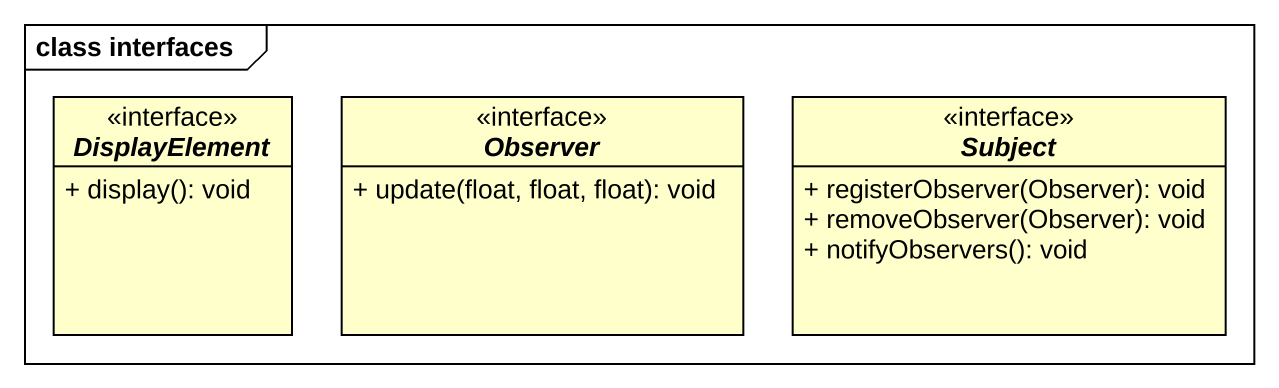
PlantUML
@startuml
mainframe class interfaces
hide circle
hide empty members
skinparam classAttributeIconSize 0
interface DisplayElement <<interface>> {
  + display(): void
}
interface Observer <<interface>> {
  + update(float, float, float): void
}
interface Subject <<interface>> {
  + registerObserver(Observer): void
  + removeObserver(Observer): void
  + notifyObservers(): void
}
@enduml
